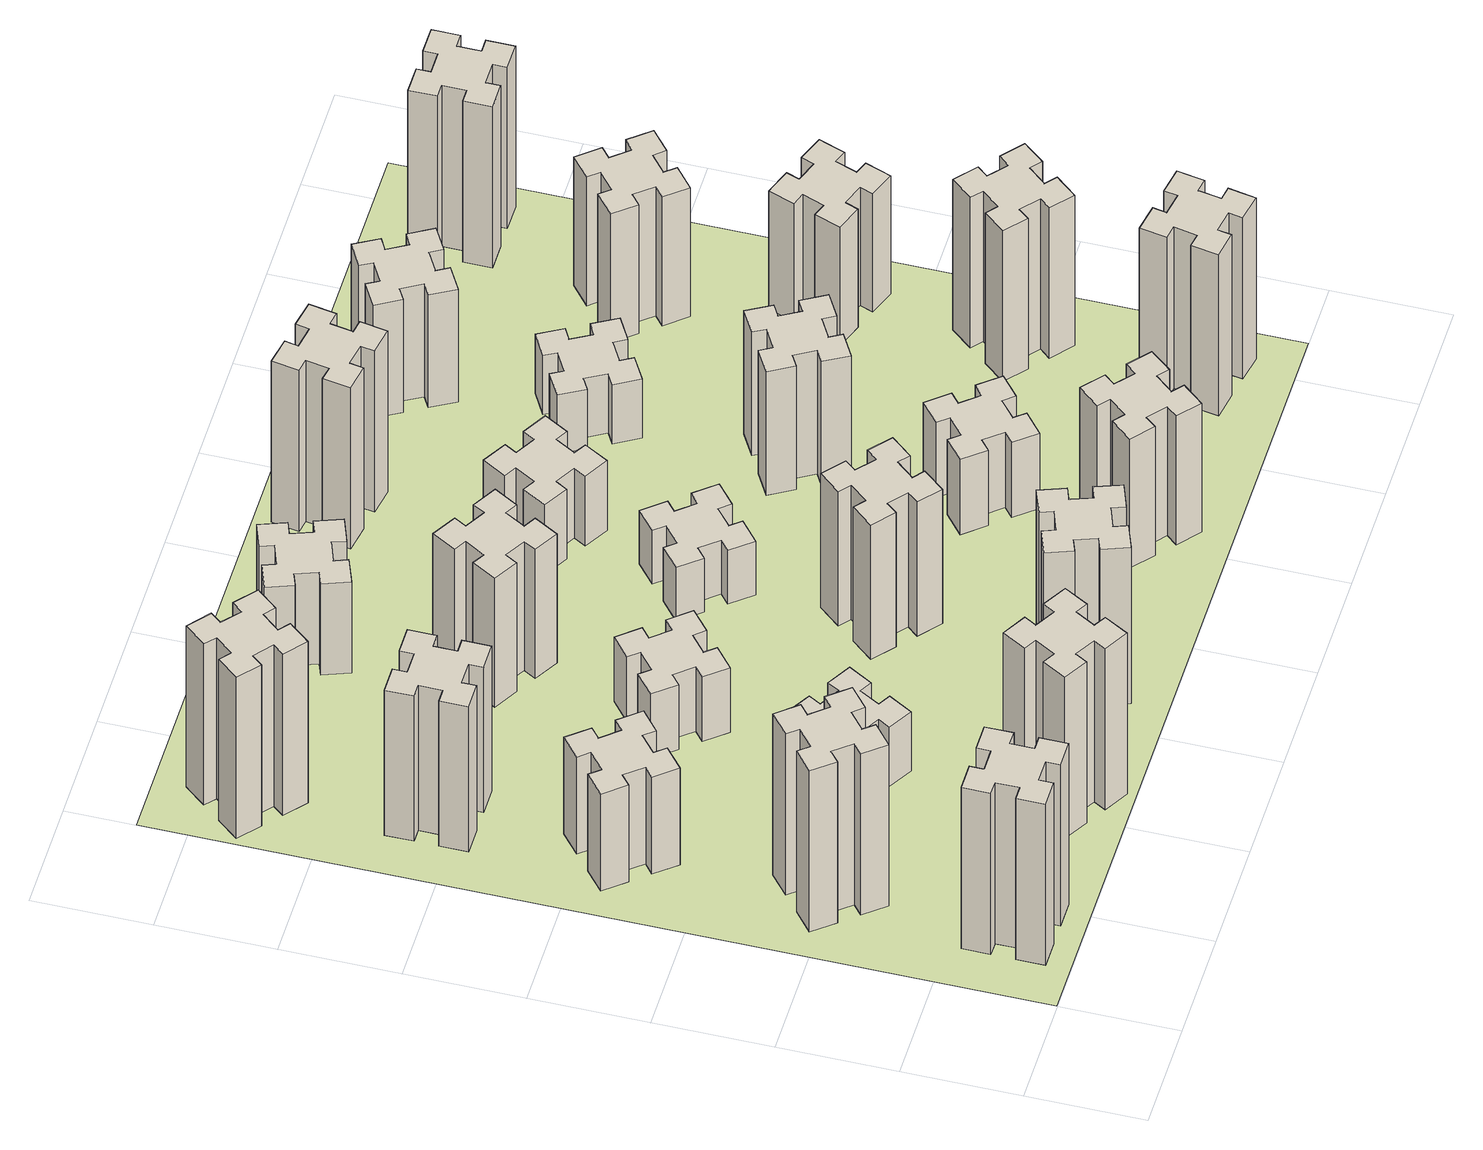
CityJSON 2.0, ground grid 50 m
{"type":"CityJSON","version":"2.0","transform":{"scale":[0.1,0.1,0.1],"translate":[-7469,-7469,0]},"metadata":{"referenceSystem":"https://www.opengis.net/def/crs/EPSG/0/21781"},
"CityObjects":{
"building1":{"type":"Building","attributes":{"class":"1000","function":"1000","usage":"1000","yearOfConstruction":2016,"roofType":"1000","measuredHeight":90,"storeysAboveGround":30,"storeysBelowGround":0},"geometry":[{"type":"Solid","lod":"1","boundaries":[[[[0,1,2,3,4,5,6,7,8,9,10,11,12,13,14,15,16,17,18,19]],[[17,16,20,21]],[[16,15,22,20]],[[15,14,23,22]],[[14,13,24,23]],[[13,12,25,24]],[[12,11,26,25]],[[11,10,27,26]],[[10,9,28,27]],[[9,8,29,28]],[[8,7,30,29]],[[7,6,31,30]],[[6,5,32,31]],[[5,4,33,32]],[[4,3,34,33]],[[3,2,35,34]],[[2,1,36,35]],[[1,0,37,36]],[[0,19,38,37]],[[19,18,39,38]],[[18,17,21,39]],[[24,25,26,27,28,29,30,31,32,33,34,35,36,37,38,39,21,20,22,23]]]]}]},
"building2":{"type":"Building","attributes":{"class":"1000","function":"1000","usage":"1000","yearOfConstruction":2016,"roofType":"1000","measuredHeight":90,"storeysAboveGround":30,"storeysBelowGround":0},"geometry":[{"type":"Solid","lod":"1","boundaries":[[[[40,41,42,43,44,45,46,47,48,49,50,51,52,53,54,55,56,57,58,59]],[[57,56,60,61]],[[56,55,62,60]],[[55,54,63,62]],[[54,53,64,63]],[[53,52,65,64]],[[52,51,66,65]],[[51,50,67,66]],[[50,49,68,67]],[[49,48,69,68]],[[48,47,70,69]],[[47,46,71,70]],[[46,45,72,71]],[[45,44,73,72]],[[44,43,74,73]],[[43,42,75,74]],[[42,41,76,75]],[[41,40,77,76]],[[40,59,78,77]],[[59,58,79,78]],[[58,57,61,79]],[[64,65,66,67,68,69,70,71,72,73,74,75,76,77,78,79,61,60,62,63]]]]}]},
"building3":{"type":"Building","attributes":{"class":"1000","function":"1000","usage":"1000","yearOfConstruction":2016,"roofType":"1000","measuredHeight":54,"storeysAboveGround":30,"storeysBelowGround":0},"geometry":[{"type":"Solid","lod":"1","boundaries":[[[[80,81,82,83,84,85,86,87,88,89,90,91,92,93,94,95,96,97,98,99]],[[97,96,100,101]],[[96,95,102,100]],[[95,94,103,102]],[[94,93,104,103]],[[93,92,105,104]],[[92,91,106,105]],[[91,90,107,106]],[[90,89,108,107]],[[89,88,109,108]],[[88,87,110,109]],[[87,86,111,110]],[[86,85,112,111]],[[85,84,113,112]],[[84,83,114,113]],[[83,82,115,114]],[[82,81,116,115]],[[81,80,117,116]],[[80,99,118,117]],[[99,98,119,118]],[[98,97,101,119]],[[104,105,106,107,108,109,110,111,112,113,114,115,116,117,118,119,101,100,102,103]]]]}]},
"building4":{"type":"Building","attributes":{"class":"1000","function":"1000","usage":"1000","yearOfConstruction":2016,"roofType":"1000","measuredHeight":81,"storeysAboveGround":30,"storeysBelowGround":0},"geometry":[{"type":"Solid","lod":"1","boundaries":[[[[120,121,122,123,124,125,126,127,128,129,130,131,132,133,134,135,136,137,138,139]],[[137,136,140,141]],[[136,135,142,140]],[[135,134,143,142]],[[134,133,144,143]],[[133,132,145,144]],[[132,131,146,145]],[[131,130,147,146]],[[130,129,148,147]],[[129,128,149,148]],[[128,127,150,149]],[[127,126,151,150]],[[126,125,152,151]],[[125,124,153,152]],[[124,123,154,153]],[[123,122,155,154]],[[122,121,156,155]],[[121,120,157,156]],[[120,139,158,157]],[[139,138,159,158]],[[138,137,141,159]],[[144,145,146,147,148,149,150,151,152,153,154,155,156,157,158,159,141,140,142,143]]]]}]},
"building5":{"type":"Building","attributes":{"class":"1000","function":"1000","usage":"1000","yearOfConstruction":2016,"roofType":"1000","measuredHeight":90,"storeysAboveGround":30,"storeysBelowGround":0},"geometry":[{"type":"Solid","lod":"1","boundaries":[[[[160,161,162,163,164,165,166,167,168,169,170,171,172,173,174,175,176,177,178,179]],[[177,176,180,181]],[[176,175,182,180]],[[175,174,183,182]],[[174,173,184,183]],[[173,172,185,184]],[[172,171,186,185]],[[171,170,187,186]],[[170,169,188,187]],[[169,168,189,188]],[[168,167,190,189]],[[167,166,191,190]],[[166,165,192,191]],[[165,164,193,192]],[[164,163,194,193]],[[163,162,195,194]],[[162,161,196,195]],[[161,160,197,196]],[[160,179,198,197]],[[179,178,199,198]],[[178,177,181,199]],[[184,185,186,187,188,189,190,191,192,193,194,195,196,197,198,199,181,180,182,183]]]]}]},
"building6":{"type":"Building","attributes":{"class":"1000","function":"1000","usage":"1000","yearOfConstruction":2016,"roofType":"1000","measuredHeight":90,"storeysAboveGround":30,"storeysBelowGround":0},"geometry":[{"type":"Solid","lod":"1","boundaries":[[[[200,201,202,203,204,205,206,207,208,209,210,211,212,213,214,215,216,217,218,219]],[[217,216,220,221]],[[216,215,222,220]],[[215,214,223,222]],[[214,213,224,223]],[[213,212,225,224]],[[212,211,226,225]],[[211,210,227,226]],[[210,209,228,227]],[[209,208,229,228]],[[208,207,230,229]],[[207,206,231,230]],[[206,205,232,231]],[[205,204,233,232]],[[204,203,234,233]],[[203,202,235,234]],[[202,201,236,235]],[[201,200,237,236]],[[200,219,238,237]],[[219,218,239,238]],[[218,217,221,239]],[[224,225,226,227,228,229,230,231,232,233,234,235,236,237,238,239,221,220,222,223]]]]}]},
"building7":{"type":"Building","attributes":{"class":"1000","function":"1000","usage":"1000","yearOfConstruction":2016,"roofType":"1000","measuredHeight":33,"storeysAboveGround":30,"storeysBelowGround":0},"geometry":[{"type":"Solid","lod":"1","boundaries":[[[[240,241,242,243,244,245,246,247,248,249,250,251,252,253,254,255,256,257,258,259]],[[257,256,260,261]],[[256,255,262,260]],[[255,254,263,262]],[[254,253,264,263]],[[253,252,265,264]],[[252,251,266,265]],[[251,250,267,266]],[[250,249,268,267]],[[249,248,269,268]],[[248,247,270,269]],[[247,246,271,270]],[[246,245,272,271]],[[245,244,273,272]],[[244,243,274,273]],[[243,242,275,274]],[[242,241,276,275]],[[241,240,277,276]],[[240,259,278,277]],[[259,258,279,278]],[[258,257,261,279]],[[264,265,266,267,268,269,270,271,272,273,274,275,276,277,278,279,261,260,262,263]]]]}]},
"building8":{"type":"Building","attributes":{"class":"1000","function":"1000","usage":"1000","yearOfConstruction":2016,"roofType":"1000","measuredHeight":36,"storeysAboveGround":30,"storeysBelowGround":0},"geometry":[{"type":"Solid","lod":"1","boundaries":[[[[280,281,282,283,284,285,286,287,288,289,290,291,292,293,294,295,296,297,298,299]],[[297,296,300,301]],[[296,295,302,300]],[[295,294,303,302]],[[294,293,304,303]],[[293,292,305,304]],[[292,291,306,305]],[[291,290,307,306]],[[290,289,308,307]],[[289,288,309,308]],[[288,287,310,309]],[[287,286,311,310]],[[286,285,312,311]],[[285,284,313,312]],[[284,283,314,313]],[[283,282,315,314]],[[282,281,316,315]],[[281,280,317,316]],[[280,299,318,317]],[[299,298,319,318]],[[298,297,301,319]],[[304,305,306,307,308,309,310,311,312,313,314,315,316,317,318,319,301,300,302,303]]]]}]},
"building9":{"type":"Building","attributes":{"class":"1000","function":"1000","usage":"1000","yearOfConstruction":2016,"roofType":"1000","measuredHeight":87,"storeysAboveGround":30,"storeysBelowGround":0},"geometry":[{"type":"Solid","lod":"1","boundaries":[[[[320,321,322,323,324,325,326,327,328,329,330,331,332,333,334,335,336,337,338,339]],[[337,336,340,341]],[[336,335,342,340]],[[335,334,343,342]],[[334,333,344,343]],[[333,332,345,344]],[[332,331,346,345]],[[331,330,347,346]],[[330,329,348,347]],[[329,328,349,348]],[[328,327,350,349]],[[327,326,351,350]],[[326,325,352,351]],[[325,324,353,352]],[[324,323,354,353]],[[323,322,355,354]],[[322,321,356,355]],[[321,320,357,356]],[[320,339,358,357]],[[339,338,359,358]],[[338,337,341,359]],[[344,345,346,347,348,349,350,351,352,353,354,355,356,357,358,359,341,340,342,343]]]]}]},
"building10":{"type":"Building","attributes":{"class":"1000","function":"1000","usage":"1000","yearOfConstruction":2016,"roofType":"1000","measuredHeight":72,"storeysAboveGround":30,"storeysBelowGround":0},"geometry":[{"type":"Solid","lod":"1","boundaries":[[[[360,361,362,363,364,365,366,367,368,369,370,371,372,373,374,375,376,377,378,379]],[[377,376,380,381]],[[376,375,382,380]],[[375,374,383,382]],[[374,373,384,383]],[[373,372,385,384]],[[372,371,386,385]],[[371,370,387,386]],[[370,369,388,387]],[[369,368,389,388]],[[368,367,390,389]],[[367,366,391,390]],[[366,365,392,391]],[[365,364,393,392]],[[364,363,394,393]],[[363,362,395,394]],[[362,361,396,395]],[[361,360,397,396]],[[360,379,398,397]],[[379,378,399,398]],[[378,377,381,399]],[[384,385,386,387,388,389,390,391,392,393,394,395,396,397,398,399,381,380,382,383]]]]}]},
"building11":{"type":"Building","attributes":{"class":"1000","function":"1000","usage":"1000","yearOfConstruction":2016,"roofType":"1000","measuredHeight":51,"storeysAboveGround":30,"storeysBelowGround":0},"geometry":[{"type":"Solid","lod":"1","boundaries":[[[[400,401,402,403,404,405,406,407,408,409,410,411,412,413,414,415,416,417,418,419]],[[417,416,420,421]],[[416,415,422,420]],[[415,414,423,422]],[[414,413,424,423]],[[413,412,425,424]],[[412,411,426,425]],[[411,410,427,426]],[[410,409,428,427]],[[409,408,429,428]],[[408,407,430,429]],[[407,406,431,430]],[[406,405,432,431]],[[405,404,433,432]],[[404,403,434,433]],[[403,402,435,434]],[[402,401,436,435]],[[401,400,437,436]],[[400,419,438,437]],[[419,418,439,438]],[[418,417,421,439]],[[424,425,426,427,428,429,430,431,432,433,434,435,436,437,438,439,421,420,422,423]]]]}]},
"building12":{"type":"Building","attributes":{"class":"1000","function":"1000","usage":"1000","yearOfConstruction":2016,"roofType":"1000","measuredHeight":75,"storeysAboveGround":30,"storeysBelowGround":0},"geometry":[{"type":"Solid","lod":"1","boundaries":[[[[440,441,442,443,444,445,446,447,448,449,450,451,452,453,454,455,456,457,458,459]],[[457,456,460,461]],[[456,455,462,460]],[[455,454,463,462]],[[454,453,464,463]],[[453,452,465,464]],[[452,451,466,465]],[[451,450,467,466]],[[450,449,468,467]],[[449,448,469,468]],[[448,447,470,469]],[[447,446,471,470]],[[446,445,472,471]],[[445,444,473,472]],[[444,443,474,473]],[[443,442,475,474]],[[442,441,476,475]],[[441,440,477,476]],[[440,459,478,477]],[[459,458,479,478]],[[458,457,461,479]],[[464,465,466,467,468,469,470,471,472,473,474,475,476,477,478,479,461,460,462,463]]]]}]},
"building13":{"type":"Building","attributes":{"class":"1000","function":"1000","usage":"1000","yearOfConstruction":2016,"roofType":"1000","measuredHeight":30,"storeysAboveGround":30,"storeysBelowGround":0},"geometry":[{"type":"Solid","lod":"1","boundaries":[[[[480,481,482,483,484,485,486,487,488,489,490,491,492,493,494,495,496,497,498,499]],[[497,496,500,501]],[[496,495,502,500]],[[495,494,503,502]],[[494,493,504,503]],[[493,492,505,504]],[[492,491,506,505]],[[491,490,507,506]],[[490,489,508,507]],[[489,488,509,508]],[[488,487,510,509]],[[487,486,511,510]],[[486,485,512,511]],[[485,484,513,512]],[[484,483,514,513]],[[483,482,515,514]],[[482,481,516,515]],[[481,480,517,516]],[[480,499,518,517]],[[499,498,519,518]],[[498,497,501,519]],[[504,505,506,507,508,509,510,511,512,513,514,515,516,517,518,519,501,500,502,503]]]]}]},
"building14":{"type":"Building","attributes":{"class":"1000","function":"1000","usage":"1000","yearOfConstruction":2016,"roofType":"1000","measuredHeight":72,"storeysAboveGround":30,"storeysBelowGround":0},"geometry":[{"type":"Solid","lod":"1","boundaries":[[[[520,521,522,523,524,525,526,527,528,529,530,531,532,533,534,535,536,537,538,539]],[[537,536,540,541]],[[536,535,542,540]],[[535,534,543,542]],[[534,533,544,543]],[[533,532,545,544]],[[532,531,546,545]],[[531,530,547,546]],[[530,529,548,547]],[[529,528,549,548]],[[528,527,550,549]],[[527,526,551,550]],[[526,525,552,551]],[[525,524,553,552]],[[524,523,554,553]],[[523,522,555,554]],[[522,521,556,555]],[[521,520,557,556]],[[520,539,558,557]],[[539,538,559,558]],[[538,537,541,559]],[[544,545,546,547,548,549,550,551,552,553,554,555,556,557,558,559,541,540,542,543]]]]}]},
"building15":{"type":"Building","attributes":{"class":"1000","function":"1000","usage":"1000","yearOfConstruction":2016,"roofType":"1000","measuredHeight":39,"storeysAboveGround":30,"storeysBelowGround":0},"geometry":[{"type":"Solid","lod":"1","boundaries":[[[[560,561,562,563,564,565,566,567,568,569,570,571,572,573,574,575,576,577,578,579]],[[577,576,580,581]],[[576,575,582,580]],[[575,574,583,582]],[[574,573,584,583]],[[573,572,585,584]],[[572,571,586,585]],[[571,570,587,586]],[[570,569,588,587]],[[569,568,589,588]],[[568,567,590,589]],[[567,566,591,590]],[[566,565,592,591]],[[565,564,593,592]],[[564,563,594,593]],[[563,562,595,594]],[[562,561,596,595]],[[561,560,597,596]],[[560,579,598,597]],[[579,578,599,598]],[[578,577,581,599]],[[584,585,586,587,588,589,590,591,592,593,594,595,596,597,598,599,581,580,582,583]]]]}]},
"building16":{"type":"Building","attributes":{"class":"1000","function":"1000","usage":"1000","yearOfConstruction":2016,"roofType":"1000","measuredHeight":90,"storeysAboveGround":30,"storeysBelowGround":0},"geometry":[{"type":"Solid","lod":"1","boundaries":[[[[600,601,602,603,604,605,606,607,608,609,610,611,612,613,614,615,616,617,618,619]],[[617,616,620,621]],[[616,615,622,620]],[[615,614,623,622]],[[614,613,624,623]],[[613,612,625,624]],[[612,611,626,625]],[[611,610,627,626]],[[610,609,628,627]],[[609,608,629,628]],[[608,607,630,629]],[[607,606,631,630]],[[606,605,632,631]],[[605,604,633,632]],[[604,603,634,633]],[[603,602,635,634]],[[602,601,636,635]],[[601,600,637,636]],[[600,619,638,637]],[[619,618,639,638]],[[618,617,621,639]],[[624,625,626,627,628,629,630,631,632,633,634,635,636,637,638,639,621,620,622,623]]]]}]},
"building17":{"type":"Building","attributes":{"class":"1000","function":"1000","usage":"1000","yearOfConstruction":2016,"roofType":"1000","measuredHeight":42,"storeysAboveGround":30,"storeysBelowGround":0},"geometry":[{"type":"Solid","lod":"1","boundaries":[[[[640,641,642,643,644,645,646,647,648,649,650,651,652,653,654,655,656,657,658,659]],[[657,656,660,661]],[[656,655,662,660]],[[655,654,663,662]],[[654,653,664,663]],[[653,652,665,664]],[[652,651,666,665]],[[651,650,667,666]],[[650,649,668,667]],[[649,648,669,668]],[[648,647,670,669]],[[647,646,671,670]],[[646,645,672,671]],[[645,644,673,672]],[[644,643,674,673]],[[643,642,675,674]],[[642,641,676,675]],[[641,640,677,676]],[[640,659,678,677]],[[659,658,679,678]],[[658,657,661,679]],[[664,665,666,667,668,669,670,671,672,673,674,675,676,677,678,679,661,660,662,663]]]]}]},
"building18":{"type":"Building","attributes":{"class":"1000","function":"1000","usage":"1000","yearOfConstruction":2016,"roofType":"1000","measuredHeight":69,"storeysAboveGround":30,"storeysBelowGround":0},"geometry":[{"type":"Solid","lod":"1","boundaries":[[[[680,681,682,683,684,685,686,687,688,689,690,691,692,693,694,695,696,697,698,699]],[[697,696,700,701]],[[696,695,702,700]],[[695,694,703,702]],[[694,693,704,703]],[[693,692,705,704]],[[692,691,706,705]],[[691,690,707,706]],[[690,689,708,707]],[[689,688,709,708]],[[688,687,710,709]],[[687,686,711,710]],[[686,685,712,711]],[[685,684,713,712]],[[684,683,714,713]],[[683,682,715,714]],[[682,681,716,715]],[[681,680,717,716]],[[680,699,718,717]],[[699,698,719,718]],[[698,697,701,719]],[[704,705,706,707,708,709,710,711,712,713,714,715,716,717,718,719,701,700,702,703]]]]}]},
"building19":{"type":"Building","attributes":{"class":"1000","function":"1000","usage":"1000","yearOfConstruction":2016,"roofType":"1000","measuredHeight":33,"storeysAboveGround":30,"storeysBelowGround":0},"geometry":[{"type":"Solid","lod":"1","boundaries":[[[[720,721,722,723,724,725,726,727,728,729,730,731,732,733,734,735,736,737,738,739]],[[737,736,740,741]],[[736,735,742,740]],[[735,734,743,742]],[[734,733,744,743]],[[733,732,745,744]],[[732,731,746,745]],[[731,730,747,746]],[[730,729,748,747]],[[729,728,749,748]],[[728,727,750,749]],[[727,726,751,750]],[[726,725,752,751]],[[725,724,753,752]],[[724,723,754,753]],[[723,722,755,754]],[[722,721,756,755]],[[721,720,757,756]],[[720,739,758,757]],[[739,738,759,758]],[[738,737,741,759]],[[744,745,746,747,748,749,750,751,752,753,754,755,756,757,758,759,741,740,742,743]]]]}]},
"building20":{"type":"Building","attributes":{"class":"1000","function":"1000","usage":"1000","yearOfConstruction":2016,"roofType":"1000","measuredHeight":90,"storeysAboveGround":30,"storeysBelowGround":0},"geometry":[{"type":"Solid","lod":"1","boundaries":[[[[760,761,762,763,764,765,766,767,768,769,770,771,772,773,774,775,776,777,778,779]],[[777,776,780,781]],[[776,775,782,780]],[[775,774,783,782]],[[774,773,784,783]],[[773,772,785,784]],[[772,771,786,785]],[[771,770,787,786]],[[770,769,788,787]],[[769,768,789,788]],[[768,767,790,789]],[[767,766,791,790]],[[766,765,792,791]],[[765,764,793,792]],[[764,763,794,793]],[[763,762,795,794]],[[762,761,796,795]],[[761,760,797,796]],[[760,779,798,797]],[[779,778,799,798]],[[778,777,781,799]],[[784,785,786,787,788,789,790,791,792,793,794,795,796,797,798,799,781,780,782,783]]]]}]},
"building21":{"type":"Building","attributes":{"class":"1000","function":"1000","usage":"1000","yearOfConstruction":2016,"roofType":"1000","measuredHeight":63,"storeysAboveGround":30,"storeysBelowGround":0},"geometry":[{"type":"Solid","lod":"1","boundaries":[[[[800,801,802,803,804,805,806,807,808,809,810,811,812,813,814,815,816,817,818,819]],[[817,816,820,821]],[[816,815,822,820]],[[815,814,823,822]],[[814,813,824,823]],[[813,812,825,824]],[[812,811,826,825]],[[811,810,827,826]],[[810,809,828,827]],[[809,808,829,828]],[[808,807,830,829]],[[807,806,831,830]],[[806,805,832,831]],[[805,804,833,832]],[[804,803,834,833]],[[803,802,835,834]],[[802,801,836,835]],[[801,800,837,836]],[[800,819,838,837]],[[819,818,839,838]],[[818,817,821,839]],[[824,825,826,827,828,829,830,831,832,833,834,835,836,837,838,839,821,820,822,823]]]]}]},
"building22":{"type":"Building","attributes":{"class":"1000","function":"1000","usage":"1000","yearOfConstruction":2016,"roofType":"1000","measuredHeight":84,"storeysAboveGround":30,"storeysBelowGround":0},"geometry":[{"type":"Solid","lod":"1","boundaries":[[[[840,841,842,843,844,845,846,847,848,849,850,851,852,853,854,855,856,857,858,859]],[[857,856,860,861]],[[856,855,862,860]],[[855,854,863,862]],[[854,853,864,863]],[[853,852,865,864]],[[852,851,866,865]],[[851,850,867,866]],[[850,849,868,867]],[[849,848,869,868]],[[848,847,870,869]],[[847,846,871,870]],[[846,845,872,871]],[[845,844,873,872]],[[844,843,874,873]],[[843,842,875,874]],[[842,841,876,875]],[[841,840,877,876]],[[840,859,878,877]],[[859,858,879,878]],[[858,857,861,879]],[[864,865,866,867,868,869,870,871,872,873,874,875,876,877,878,879,861,860,862,863]]]]}]},
"building23":{"type":"Building","attributes":{"class":"1000","function":"1000","usage":"1000","yearOfConstruction":2016,"roofType":"1000","measuredHeight":66,"storeysAboveGround":30,"storeysBelowGround":0},"geometry":[{"type":"Solid","lod":"1","boundaries":[[[[880,881,882,883,884,885,886,887,888,889,890,891,892,893,894,895,896,897,898,899]],[[897,896,900,901]],[[896,895,902,900]],[[895,894,903,902]],[[894,893,904,903]],[[893,892,905,904]],[[892,891,906,905]],[[891,890,907,906]],[[890,889,908,907]],[[889,888,909,908]],[[888,887,910,909]],[[887,886,911,910]],[[886,885,912,911]],[[885,884,913,912]],[[884,883,914,913]],[[883,882,915,914]],[[882,881,916,915]],[[881,880,917,916]],[[880,899,918,917]],[[899,898,919,918]],[[898,897,901,919]],[[904,905,906,907,908,909,910,911,912,913,914,915,916,917,918,919,901,900,902,903]]]]}]},
"building24":{"type":"Building","attributes":{"class":"1000","function":"1000","usage":"1000","yearOfConstruction":2016,"roofType":"1000","measuredHeight":72,"storeysAboveGround":30,"storeysBelowGround":0},"geometry":[{"type":"Solid","lod":"1","boundaries":[[[[920,921,922,923,924,925,926,927,928,929,930,931,932,933,934,935,936,937,938,939]],[[937,936,940,941]],[[936,935,942,940]],[[935,934,943,942]],[[934,933,944,943]],[[933,932,945,944]],[[932,931,946,945]],[[931,930,947,946]],[[930,929,948,947]],[[929,928,949,948]],[[928,927,950,949]],[[927,926,951,950]],[[926,925,952,951]],[[925,924,953,952]],[[924,923,954,953]],[[923,922,955,954]],[[922,921,956,955]],[[921,920,957,956]],[[920,939,958,957]],[[939,938,959,958]],[[938,937,941,959]],[[944,945,946,947,948,949,950,951,952,953,954,955,956,957,958,959,941,940,942,943]]]]}]},
"building25":{"type":"Building","attributes":{"class":"1000","function":"1000","usage":"1000","yearOfConstruction":2016,"roofType":"1000","measuredHeight":90,"storeysAboveGround":30,"storeysBelowGround":0},"geometry":[{"type":"Solid","lod":"1","boundaries":[[[[960,961,962,963,964,965,966,967,968,969,970,971,972,973,974,975,976,977,978,979]],[[977,976,980,981]],[[976,975,982,980]],[[975,974,983,982]],[[974,973,984,983]],[[973,972,985,984]],[[972,971,986,985]],[[971,970,987,986]],[[970,969,988,987]],[[969,968,989,988]],[[968,967,990,989]],[[967,966,991,990]],[[966,965,992,991]],[[965,964,993,992]],[[964,963,994,993]],[[963,962,995,994]],[[962,961,996,995]],[[961,960,997,996]],[[960,979,998,997]],[[979,978,999,998]],[[978,977,981,999]],[[984,985,986,987,988,989,990,991,992,993,994,995,996,997,998,999,981,980,982,983]]]]}]},
"landuse1":{"type":"LandUse","attributes":{"name":"plot1","function":"1010"},"geometry":[{"type":"MultiSurface","lod":"1","boundaries":[[[1000,1001,1002,1003]]]}]}
},
"vertices":[
[265,325,0],[265,225,0],[205,225,0],[205,105,0],[325,105,0],[325,165,0],[425,165,0],[425,105,0],[545,105,0],[545,225,0],[485,225,0],[485,325,0],[545,325,0],[545,445,0],[425,445,0],[425,385,0],[325,385,0],[325,445,0],[205,445,0],[205,325,0],[325,385,900],[325,445,900],[425,385,900],[425,445,900],[545,445,900],[545,325,900],[485,325,900],[485,225,900],[545,225,900],[545,105,900],[425,105,900],[425,165,900],[325,165,900],[325,105,900],[205,105,900],[205,225,900],[265,225,900],[265,325,900],[205,325,900],[205,445,900],
[492,1048,0],[427,1124,0],[473,1163,0],[396,1255,0],[304,1178,0],[343,1132,0],[266,1067,0],[228,1113,0],[136,1036,0],[213,944,0],[259,983,0],[323,906,0],[277,868,0],[354,776,0],[446,853,0],[408,899,0],[484,963,0],[523,917,0],[615,994,0],[538,1086,0],[484,963,900],[523,917,900],[408,899,900],[446,853,900],[354,776,900],[277,868,900],[323,906,900],[259,983,900],[213,944,900],[136,1036,900],[228,1113,900],[266,1067,900],[343,1132,900],[304,1178,900],[396,1255,900],[473,1163,900],[427,1124,900],[492,1048,900],[538,1086,900],[615,994,900],
[492,1888,0],[427,1964,0],[473,2003,0],[396,2095,0],[304,2018,0],[343,1972,0],[266,1907,0],[228,1953,0],[136,1876,0],[213,1784,0],[259,1823,0],[323,1746,0],[277,1708,0],[354,1616,0],[446,1693,0],[408,1739,0],[484,1803,0],[523,1757,0],[615,1834,0],[538,1926,0],[484,1803,540],[523,1757,540],[408,1739,540],[446,1693,540],[354,1616,540],[277,1708,540],[323,1746,540],[259,1823,540],[213,1784,540],[136,1876,540],[228,1953,540],[266,1907,540],[343,1972,540],[304,2018,540],[396,2095,540],[473,2003,540],[427,1964,540],[492,1888,540],[538,1926,540],[615,1834,540],
[485,2545,0],[485,2645,0],[545,2645,0],[545,2765,0],[425,2765,0],[425,2705,0],[325,2705,0],[325,2765,0],[205,2765,0],[205,2645,0],[265,2645,0],[265,2545,0],[205,2545,0],[205,2425,0],[325,2425,0],[325,2485,0],[425,2485,0],[425,2425,0],[545,2425,0],[545,2545,0],[425,2485,810],[425,2425,810],[325,2485,810],[325,2425,810],[205,2425,810],[205,2545,810],[265,2545,810],[265,2645,810],[205,2645,810],[205,2765,810],[325,2765,810],[325,2705,810],[425,2705,810],[425,2765,810],[545,2765,810],[545,2645,810],[485,2645,810],[485,2545,810],[545,2545,810],[545,2425,810],
[1214,346,0],[1127,396,0],[1157,448,0],[1053,508,0],[993,404,0],[1045,374,0],[995,287,0],[943,317,0],[883,213,0],[987,153,0],[1017,205,0],[1104,155,0],[1074,103,0],[1178,43,0],[1238,147,0],[1186,177,0],[1236,264,0],[1288,234,0],[1348,338,0],[1244,398,0],[1236,264,900],[1288,234,900],[1186,177,900],[1238,147,900],[1178,43,900],[1074,103,900],[1104,155,900],[1017,205,900],[987,153,900],[883,213,900],[943,317,900],[995,287,900],[1045,374,900],[993,404,900],[1053,508,900],[1157,448,900],[1127,396,900],[1214,346,900],[1244,398,900],[1348,338,900],
[384,3387,0],[308,3452,0],[346,3498,0],[254,3575,0],[177,3483,0],[223,3444,0],[159,3368,0],[113,3406,0],[36,3314,0],[128,3237,0],[166,3283,0],[243,3219,0],[204,3173,0],[296,3096,0],[373,3188,0],[327,3226,0],[392,3303,0],[438,3264,0],[515,3356,0],[423,3433,0],[392,3303,900],[438,3264,900],[327,3226,900],[373,3188,900],[296,3096,900],[204,3173,900],[243,3219,900],[166,3283,900],[128,3237,900],[36,3314,900],[113,3406,900],[159,3368,900],[223,3444,900],[177,3483,900],[254,3575,900],[346,3498,900],[308,3452,900],[384,3387,900],[423,3433,900],[515,3356,900],
[1086,1017,0],[1136,1104,0],[1188,1074,0],[1248,1178,0],[1144,1238,0],[1114,1186,0],[1027,1236,0],[1057,1288,0],[953,1348,0],[893,1244,0],[945,1214,0],[895,1127,0],[843,1157,0],[783,1053,0],[887,993,0],[917,1045,0],[1004,995,0],[974,943,0],[1078,883,0],[1138,987,0],[1004,995,330],[974,943,330],[917,1045,330],[887,993,330],[783,1053,330],[843,1157,330],[895,1127,330],[945,1214,330],[893,1244,330],[953,1348,330],[1057,1288,330],[1027,1236,330],[1114,1186,330],[1144,1238,330],[1248,1178,330],[1188,1074,330],[1136,1104,330],[1086,1017,330],[1138,987,330],[1078,883,330],
[1083,1972,0],[1006,1907,0],[968,1953,0],[876,1876,0],[953,1784,0],[999,1823,0],[1063,1746,0],[1017,1708,0],[1094,1616,0],[1186,1693,0],[1148,1739,0],[1224,1803,0],[1263,1757,0],[1355,1834,0],[1278,1926,0],[1232,1888,0],[1167,1964,0],[1213,2003,0],[1136,2095,0],[1044,2018,0],[1167,1964,360],[1213,2003,360],[1232,1888,360],[1278,1926,360],[1355,1834,360],[1263,1757,360],[1224,1803,360],[1148,1739,360],[1186,1693,360],[1094,1616,360],[1017,1708,360],[1063,1746,360],[999,1823,360],[953,1784,360],[876,1876,360],[968,1953,360],[1006,1907,360],[1083,1972,360],[1044,2018,360],[1136,2095,360],
[1765,496,0],[1671,462,0],[1650,518,0],[1537,477,0],[1579,364,0],[1635,385,0],[1669,291,0],[1613,270,0],[1654,157,0],[1767,199,0],[1746,255,0],[1840,289,0],[1860,233,0],[1973,274,0],[1932,387,0],[1876,366,0],[1842,460,0],[1898,480,0],[1857,593,0],[1744,552,0],[1842,460,870],[1898,480,870],[1876,366,870],[1932,387,870],[1973,274,870],[1860,233,870],[1840,289,870],[1746,255,870],[1767,199,870],[1654,157,870],[1613,270,870],[1669,291,870],[1635,385,870],[1579,364,870],[1537,477,870],[1650,518,870],[1671,462,870],[1765,496,870],[1744,552,870],[1857,593,870],
[1314,2666,0],[1227,2716,0],[1257,2768,0],[1153,2828,0],[1093,2724,0],[1145,2694,0],[1095,2607,0],[1043,2637,0],[983,2533,0],[1087,2473,0],[1117,2525,0],[1204,2475,0],[1174,2423,0],[1278,2363,0],[1338,2467,0],[1286,2497,0],[1336,2584,0],[1388,2554,0],[1448,2658,0],[1344,2718,0],[1336,2584,720],[1388,2554,720],[1286,2497,720],[1338,2467,720],[1278,2363,720],[1174,2423,720],[1204,2475,720],[1117,2525,720],[1087,2473,720],[983,2533,720],[1043,2637,720],[1095,2607,720],[1145,2694,720],[1093,2724,720],[1153,2828,720],[1257,2768,720],[1227,2716,720],[1314,2666,720],[1344,2718,720],[1448,2658,720],
[1125,3456,0],[1031,3422,0],[1010,3478,0],[897,3437,0],[939,3324,0],[995,3345,0],[1029,3251,0],[973,3230,0],[1014,3117,0],[1127,3159,0],[1106,3215,0],[1200,3249,0],[1220,3193,0],[1333,3234,0],[1292,3347,0],[1236,3326,0],[1202,3420,0],[1258,3440,0],[1217,3553,0],[1104,3512,0],[1202,3420,510],[1258,3440,510],[1236,3326,510],[1292,3347,510],[1333,3234,510],[1220,3193,510],[1200,3249,510],[1106,3215,510],[1127,3159,510],[1014,3117,510],[973,3230,510],[1029,3251,510],[995,3345,510],[939,3324,510],[897,3437,510],[1010,3478,510],[1031,3422,510],[1125,3456,510],[1104,3512,510],[1217,3553,510],
[1803,1324,0],[1739,1248,0],[1693,1286,0],[1616,1194,0],[1708,1117,0],[1746,1163,0],[1823,1099,0],[1784,1053,0],[1876,976,0],[1953,1068,0],[1907,1106,0],[1972,1183,0],[2018,1144,0],[2095,1236,0],[2003,1313,0],[1964,1267,0],[1888,1332,0],[1926,1378,0],[1834,1455,0],[1757,1363,0],[1888,1332,750],[1926,1378,750],[1964,1267,750],[2003,1313,750],[2095,1236,750],[2018,1144,750],[1972,1183,750],[1907,1106,750],[1953,1068,750],[1876,976,750],[1784,1053,750],[1823,1099,750],[1746,1163,750],[1708,1117,750],[1616,1194,750],[1693,1286,750],[1739,1248,750],[1803,1324,750],[1757,1363,750],[1834,1455,750],
[1972,1988,0],[1907,2064,0],[1953,2103,0],[1876,2195,0],[1784,2118,0],[1823,2072,0],[1746,2007,0],[1708,2053,0],[1616,1976,0],[1693,1884,0],[1739,1923,0],[1803,1846,0],[1757,1808,0],[1834,1716,0],[1926,1793,0],[1888,1839,0],[1964,1903,0],[2003,1857,0],[2095,1934,0],[2018,2026,0],[1964,1903,300],[2003,1857,300],[1888,1839,300],[1926,1793,300],[1834,1716,300],[1757,1808,300],[1803,1846,300],[1739,1923,300],[1693,1884,300],[1616,1976,300],[1708,2053,300],[1746,2007,300],[1823,2072,300],[1784,2118,300],[1876,2195,300],[1953,2103,300],[1907,2064,300],[1972,1988,300],[2018,2026,300],[2095,1934,300],
[2486,323,0],[2563,259,0],[2524,213,0],[2616,136,0],[2693,228,0],[2647,266,0],[2712,343,0],[2758,304,0],[2835,396,0],[2743,473,0],[2704,427,0],[2628,492,0],[2666,538,0],[2574,615,0],[2497,523,0],[2543,484,0],[2479,408,0],[2433,446,0],[2356,354,0],[2448,277,0],[2479,408,720],[2433,446,720],[2543,484,720],[2497,523,720],[2574,615,720],[2666,538,720],[2628,492,720],[2704,427,720],[2743,473,720],[2835,396,720],[2758,304,720],[2712,343,720],[2647,266,720],[2693,228,720],[2616,136,720],[2524,213,720],[2563,259,720],[2486,323,720],[2448,277,720],[2356,354,720],
[2026,2497,0],[2076,2584,0],[2128,2554,0],[2188,2658,0],[2084,2718,0],[2054,2666,0],[1967,2716,0],[1997,2768,0],[1893,2828,0],[1833,2724,0],[1885,2694,0],[1835,2607,0],[1783,2637,0],[1723,2533,0],[1827,2473,0],[1857,2525,0],[1944,2475,0],[1914,2423,0],[2018,2363,0],[2078,2467,0],[1944,2475,390],[1914,2423,390],[1857,2525,390],[1827,2473,390],[1723,2533,390],[1783,2637,390],[1835,2607,390],[1885,2694,390],[1833,2724,390],[1893,2828,390],[1997,2768,390],[1967,2716,390],[2054,2666,390],[2084,2718,390],[2188,2658,390],[2128,2554,390],[2076,2584,390],[2026,2497,390],[2078,2467,390],[2018,2363,390],
[1955,3367,0],[1972,3465,0],[2031,3455,0],[2052,3573,0],[1934,3594,0],[1924,3535,0],[1825,3552,0],[1836,3611,0],[1717,3632,0],[1697,3514,0],[1756,3504,0],[1738,3405,0],[1679,3416,0],[1658,3297,0],[1777,3277,0],[1787,3336,0],[1885,3318,0],[1875,3259,0],[1993,3238,0],[2014,3357,0],[1885,3318,900],[1875,3259,900],[1787,3336,900],[1777,3277,900],[1658,3297,900],[1679,3416,900],[1738,3405,900],[1756,3504,900],[1697,3514,900],[1717,3632,900],[1836,3611,900],[1825,3552,900],[1924,3535,900],[1934,3594,900],[2052,3573,900],[2031,3455,900],[1972,3465,900],[1955,3367,900],[2014,3357,900],[1993,3238,900],
[2563,1132,0],[2486,1067,0],[2448,1113,0],[2356,1036,0],[2433,944,0],[2479,983,0],[2543,906,0],[2497,868,0],[2574,776,0],[2666,853,0],[2628,899,0],[2704,963,0],[2743,917,0],[2835,994,0],[2758,1086,0],[2712,1048,0],[2647,1124,0],[2693,1163,0],[2616,1255,0],[2524,1178,0],[2647,1124,420],[2693,1163,420],[2712,1048,420],[2758,1086,420],[2835,994,420],[2743,917,420],[2704,963,420],[2628,899,420],[2666,853,420],[2574,776,420],[2497,868,420],[2543,906,420],[2479,983,420],[2433,944,420],[2356,1036,420],[2448,1113,420],[2486,1067,420],[2563,1132,420],[2524,1178,420],[2616,1255,420],
[2716,1767,0],[2666,1854,0],[2718,1884,0],[2658,1988,0],[2554,1928,0],[2584,1876,0],[2497,1826,0],[2467,1878,0],[2363,1818,0],[2423,1714,0],[2475,1744,0],[2525,1657,0],[2473,1627,0],[2533,1523,0],[2637,1583,0],[2607,1635,0],[2694,1685,0],[2724,1633,0],[2828,1693,0],[2768,1797,0],[2694,1685,690],[2724,1633,690],[2607,1635,690],[2637,1583,690],[2533,1523,690],[2473,1627,690],[2525,1657,690],[2475,1744,690],[2423,1714,690],[2363,1818,690],[2467,1878,690],[2497,1826,690],[2584,1876,690],[2554,1928,690],[2658,1988,690],[2718,1884,690],[2666,1854,690],[2716,1767,690],[2768,1797,690],[2828,1693,690],
[2475,2584,0],[2525,2497,0],[2473,2467,0],[2533,2363,0],[2637,2423,0],[2607,2475,0],[2694,2525,0],[2724,2473,0],[2828,2533,0],[2768,2637,0],[2716,2607,0],[2666,2694,0],[2718,2724,0],[2658,2828,0],[2554,2768,0],[2584,2716,0],[2497,2666,0],[2467,2718,0],[2363,2658,0],[2423,2554,0],[2497,2666,330],[2467,2718,330],[2584,2716,330],[2554,2768,330],[2658,2828,330],[2718,2724,330],[2666,2694,330],[2716,2607,330],[2768,2637,330],[2828,2533,330],[2724,2473,330],[2694,2525,330],[2607,2475,330],[2637,2423,330],[2533,2363,330],[2473,2467,330],[2525,2497,330],[2475,2584,330],[2423,2554,330],[2363,2658,330],
[3504,475,0],[3405,492,0],[3416,551,0],[3297,572,0],[3277,454,0],[3336,444,0],[3318,345,0],[3259,356,0],[3238,237,0],[3357,217,0],[3367,276,0],[3465,258,0],[3455,199,0],[3573,178,0],[3594,297,0],[3535,307,0],[3552,405,0],[3611,395,0],[3632,513,0],[3514,534,0],[3552,405,900],[3611,395,900],[3535,307,900],[3594,297,900],[3573,178,900],[3455,199,900],[3465,258,900],[3367,276,900],[3357,217,900],[3238,237,900],[3259,356,900],[3318,345,900],[3336,444,900],[3277,454,900],[3297,572,900],[3416,551,900],[3405,492,900],[3504,475,900],[3514,534,900],[3632,513,900],
[2716,3347,0],[2666,3434,0],[2718,3464,0],[2658,3568,0],[2554,3508,0],[2584,3456,0],[2497,3406,0],[2467,3458,0],[2363,3398,0],[2423,3294,0],[2475,3324,0],[2525,3237,0],[2473,3207,0],[2533,3103,0],[2637,3163,0],[2607,3215,0],[2694,3265,0],[2724,3213,0],[2828,3273,0],[2768,3377,0],[2694,3265,630],[2724,3213,630],[2607,3215,630],[2637,3163,630],[2533,3103,630],[2473,3207,630],[2525,3237,630],[2475,3324,630],[2423,3294,630],[2363,3398,630],[2467,3458,630],[2497,3406,630],[2584,3456,630],[2554,3508,630],[2658,3568,630],[2718,3464,630],[2666,3434,630],[2716,3347,630],[2768,3377,630],[2828,3273,630],
[3487,1006,0],[3552,1083,0],[3598,1044,0],[3675,1136,0],[3583,1213,0],[3544,1167,0],[3468,1232,0],[3506,1278,0],[3414,1355,0],[3337,1263,0],[3383,1224,0],[3319,1148,0],[3273,1186,0],[3196,1094,0],[3288,1017,0],[3326,1063,0],[3403,999,0],[3364,953,0],[3456,876,0],[3533,968,0],[3403,999,840],[3364,953,840],[3326,1063,840],[3288,1017,840],[3196,1094,840],[3273,1186,840],[3319,1148,840],[3383,1224,840],[3337,1263,840],[3414,1355,840],[3506,1278,840],[3468,1232,840],[3544,1167,840],[3583,1213,840],[3675,1136,840],[3598,1044,840],[3552,1083,840],[3487,1006,840],[3533,968,840],[3456,876,840],
[3520,1942,0],[3426,1976,0],[3447,2032,0],[3334,2073,0],[3293,1960,0],[3349,1940,0],[3315,1846,0],[3259,1867,0],[3217,1754,0],[3330,1713,0],[3351,1769,0],[3445,1735,0],[3424,1679,0],[3537,1637,0],[3578,1750,0],[3522,1771,0],[3556,1865,0],[3612,1844,0],[3653,1957,0],[3540,1998,0],[3556,1865,660],[3612,1844,660],[3522,1771,660],[3578,1750,660],[3537,1637,660],[3424,1679,660],[3445,1735,660],[3351,1769,660],[3330,1713,660],[3217,1754,660],[3259,1867,660],[3315,1846,660],[3349,1940,660],[3293,1960,660],[3334,2073,660],[3447,2032,660],[3426,1976,660],[3520,1942,660],[3540,1998,660],[3653,1957,660],
[3119,2563,0],[3183,2486,0],[3137,2448,0],[3214,2356,0],[3306,2433,0],[3268,2479,0],[3344,2543,0],[3383,2497,0],[3475,2574,0],[3398,2666,0],[3352,2628,0],[3287,2704,0],[3333,2743,0],[3256,2835,0],[3164,2758,0],[3203,2712,0],[3126,2647,0],[3088,2693,0],[2996,2616,0],[3073,2524,0],[3126,2647,720],[3088,2693,720],[3203,2712,720],[3164,2758,720],[3256,2835,720],[3333,2743,720],[3287,2704,720],[3352,2628,720],[3398,2666,720],[3475,2574,720],[3383,2497,720],[3344,2543,720],[3268,2479,720],[3306,2433,720],[3214,2356,720],[3137,2448,720],[3183,2486,720],[3119,2563,720],[3073,2524,720],[2996,2616,720],
[3385,3225,0],[3485,3225,0],[3485,3165,0],[3605,3165,0],[3605,3285,0],[3545,3285,0],[3545,3385,0],[3605,3385,0],[3605,3505,0],[3485,3505,0],[3485,3445,0],[3385,3445,0],[3385,3505,0],[3265,3505,0],[3265,3385,0],[3325,3385,0],[3325,3285,0],[3265,3285,0],[3265,3165,0],[3385,3165,0],[3325,3285,900],[3265,3285,900],[3325,3385,900],[3265,3385,900],[3265,3505,900],[3385,3505,900],[3385,3445,900],[3485,3445,900],[3485,3505,900],[3605,3505,900],[3605,3385,900],[3545,3385,900],[3545,3285,900],[3605,3285,900],[3605,3165,900],[3485,3165,900],[3485,3225,900],[3385,3225,900],[3385,3165,900],[3265,3165,900],
[5,3705,0],[3705,3705,0],[3705,5,0],[5,5,0]
]}
